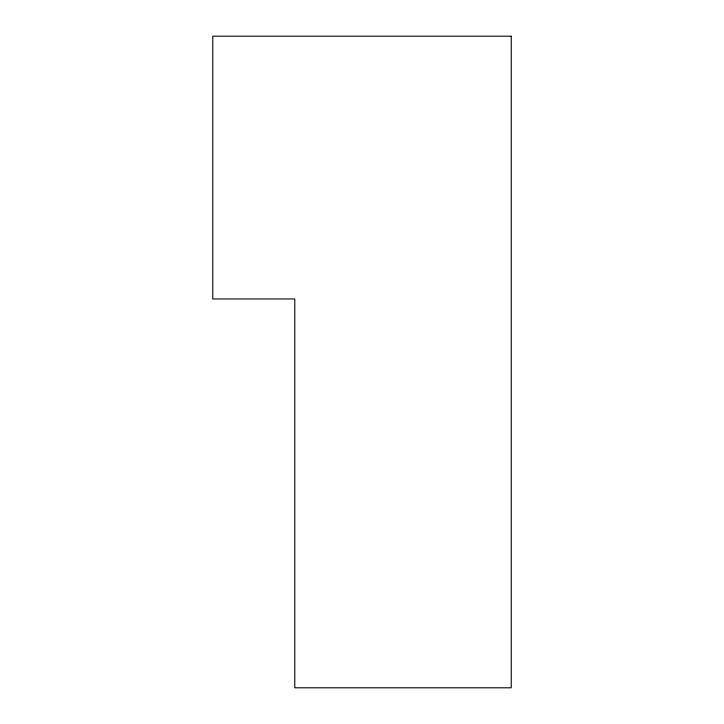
<?xml version="1.0" encoding="UTF-8"?>
<svg xmlns="http://www.w3.org/2000/svg" width="724" height="724" viewBox="0 0 724 724"><rect width="100%" height="100%" fill="white"/><g stroke="black" fill="none" stroke-linecap="round" stroke-linejoin="round"><path stroke-width="1.09" d="M511.234 36.2L212.766 36.2L212.766 298.967L294.786 298.967L294.786 687.8L511.234 687.8L511.234 36.2"/></g></svg>
